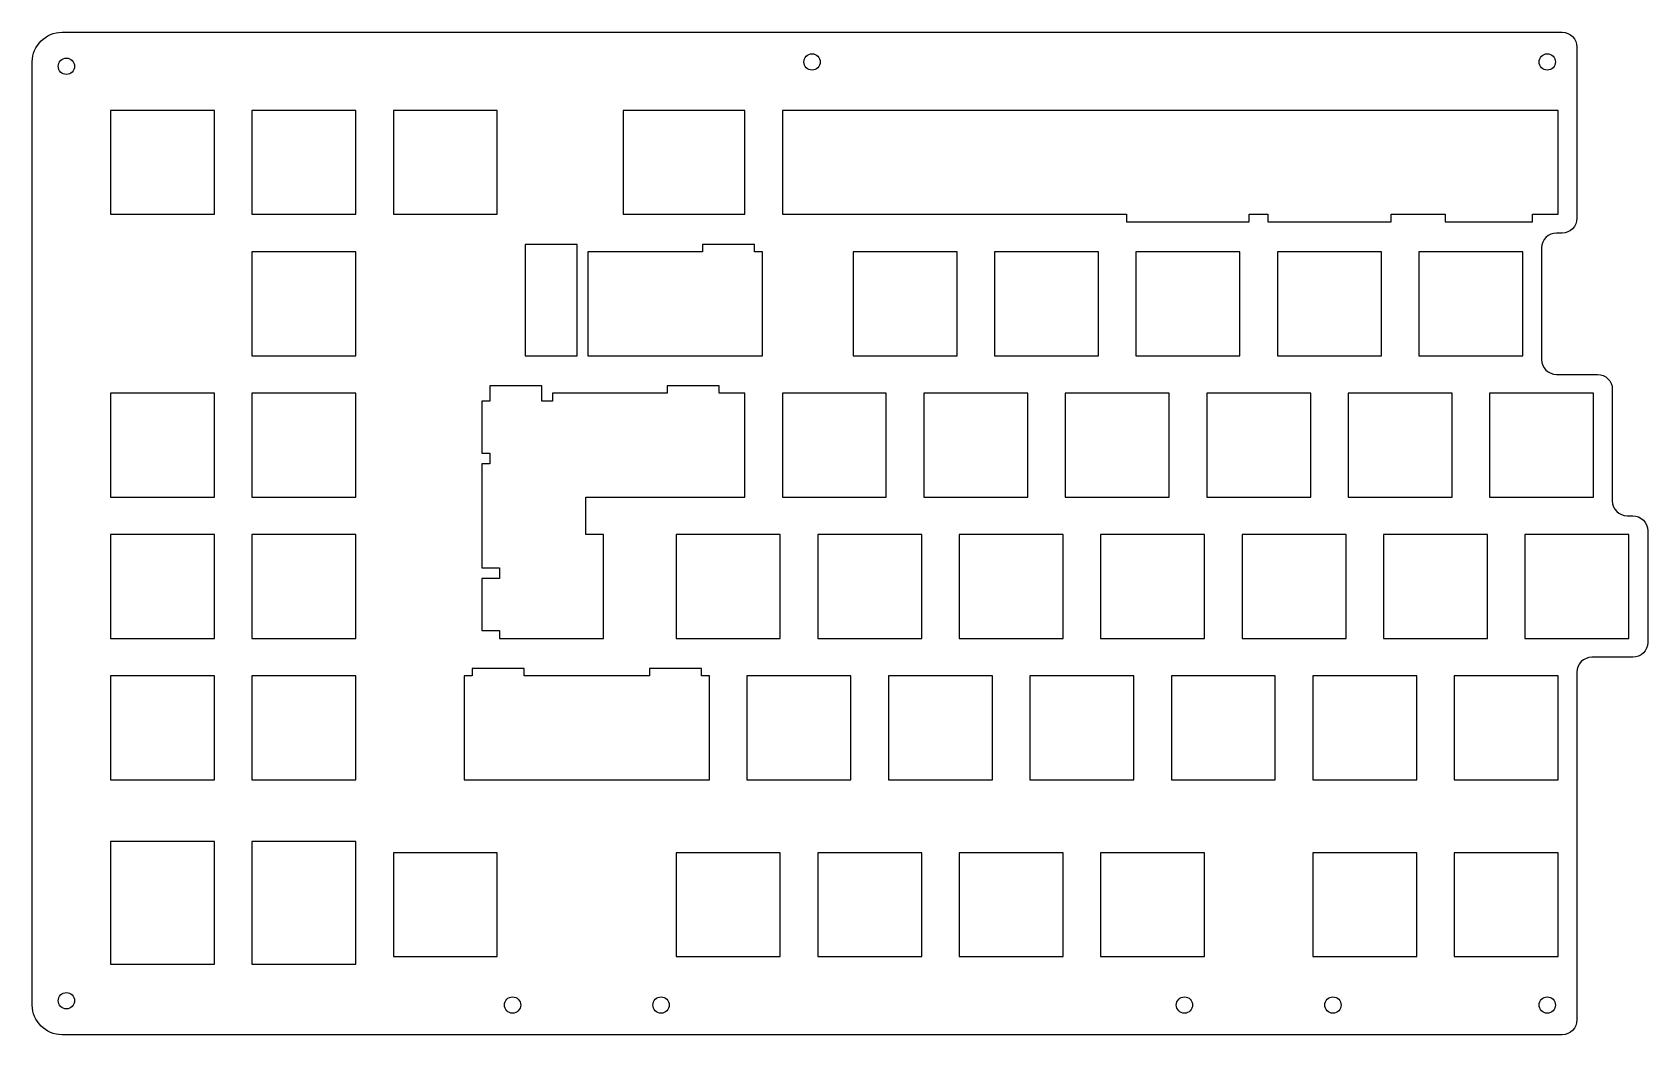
# Model space of a CAD drawing. Header units: millimetres. Extents: x -399 to -181, y -8 to 127.
import ezdxf

# ---------------------------------------------------------------- set-up
doc = ezdxf.new("R2010")
doc.units = ezdxf.units.MM
doc.layers.get('0').update_dxf_attribs({"linetype": 'CONTINUOUS'})

msp = doc.modelspace()

# ---------------------------------------------------------------- linework, layer by layer
msp.add_lwpolyline([(-182.975, 61.9125, -0.414213562), (-180.975, 59.9125), (-180.975, 44.8625, -0.414213562), (-182.975, 42.8625), (-188.5, 42.8625, 0.414213562), (-190.5, 40.8625), (-190.5, -6, -0.414213562), (-192.5, -8), (-394.525, -8, -0.414213562), (-398.525, -4), (-398.525, 123.0625, -0.414213562), (-394.525, 127.0625), (-192.5, 127.0625, -0.414213562), (-190.5, 125.0625), (-190.5, 102.0125, -0.414213562), (-192.5, 100.0125), (-193.2625, 100.0125, 0.414213562), (-195.2625, 98.0125), (-195.2625, 82.9625, 0.414213562), (-193.2625, 80.9625), (-187.7375, 80.9625, -0.414213562), (-185.7375, 78.9625), (-185.7375, 63.9125, 0.414213562), (-183.7375, 61.9125)], format="xyb", close=True)
for points in [[(-374, 102.5375), (-374, 116.5375), (-388, 116.5375), (-388, 102.5375)], [(-368.95, 102.5375), (-354.95, 102.5375), (-354.95, 116.5375), (-368.95, 116.5375)], [(-335.9, 102.5375), (-335.9, 116.5375), (-349.9, 116.5375), (-349.9, 102.5375)], [(-302.5625, 116.5375), (-318.94375, 116.5375), (-318.94375, 102.5375), (-302.5625, 102.5375)], [(-193.025, 116.5375), (-297.5125, 116.5375), (-297.5125, 102.5375), (-251.18175, 102.5375), (-251.18175, 101.5375), (-234.625, 101.5375), (-234.625, 102.5375), (-232.13175, 102.5375), (-232.13175, 101.5375), (-215.54325, 101.5375), (-215.54325, 102.5375), (-208.25575, 102.5375), (-208.25575, 101.5375), (-196.49325, 101.5375), (-196.49325, 102.5375), (-193.025, 102.5375)], [(-332.14425, 83.4875), (-325.14425, 83.4875), (-325.14425, 98.4875), (-332.14425, 98.4875)], [(-301.26825, 98.4875), (-308.26825, 98.4875), (-308.26825, 97.4875), (-323.70625, 97.4875), (-323.70625, 83.4875), (-300.18125, 83.4875), (-300.18125, 97.4875), (-301.26825, 97.4875)], [(-354.95, 83.4875), (-354.95, 97.4875), (-368.95, 97.4875), (-368.95, 83.4875)], [(-287.9875, 83.4875), (-273.9875, 83.4875), (-273.9875, 97.4875), (-287.9875, 97.4875)], [(-254.9375, 83.4875), (-254.9375, 97.4875), (-268.9375, 97.4875), (-268.9375, 83.4875)], [(-235.8875, 83.4875), (-235.8875, 97.4875), (-249.8875, 97.4875), (-249.8875, 83.4875)], [(-216.8375, 97.4875), (-230.8375, 97.4875), (-230.8375, 83.4875), (-216.8375, 83.4875)], [(-211.7875, 83.4875), (-197.7875, 83.4875), (-197.7875, 97.4875), (-211.7875, 97.4875)], [(-388, 64.4375), (-374, 64.4375), (-374, 78.4375), (-388, 78.4375)], [(-354.95, 64.4375), (-354.95, 78.4375), (-368.95, 78.4375), (-368.95, 64.4375)], [(-313.03075, 78.4375), (-328.46875, 78.4375), (-328.46875, 77.3505), (-329.90675, 77.3505), (-329.90675, 79.4375), (-336.90675, 79.4375), (-336.90675, 77.3505), (-337.99375, 77.3505), (-337.99375, 70.3505), (-336.90675, 70.3505), (-336.90675, 68.9125), (-337.99375, 68.9125), (-337.99375, 54.9125), (-335.6125, 54.9125), (-335.6125, 53.4745), (-337.99375, 53.4745), (-337.99375, 46.4745), (-335.6125, 46.4745), (-335.6125, 45.3875), (-321.6125, 45.3875), (-321.6125, 59.3875), (-323.99375, 59.3875), (-323.99375, 64.4375), (-302.5625, 64.4375), (-302.5625, 78.4375), (-306.03075, 78.4375), (-306.03075, 79.4375), (-313.03075, 79.4375)], [(-297.5125, 64.4375), (-283.5125, 64.4375), (-283.5125, 78.4375), (-297.5125, 78.4375)], [(-264.4625, 64.4375), (-264.4625, 78.4375), (-278.4625, 78.4375), (-278.4625, 64.4375)], [(-259.4125, 64.4375), (-245.4125, 64.4375), (-245.4125, 78.4375), (-259.4125, 78.4375)], [(-240.3625, 64.4375), (-226.3625, 64.4375), (-226.3625, 78.4375), (-240.3625, 78.4375)], [(-207.3125, 64.4375), (-207.3125, 78.4375), (-221.3125, 78.4375), (-221.3125, 64.4375)], [(-188.2625, 64.4375), (-188.2625, 78.4375), (-202.2625, 78.4375), (-202.2625, 64.4375)], [(-374, 45.3875), (-374, 59.3875), (-388, 59.3875), (-388, 45.3875)], [(-354.95, 45.3875), (-354.95, 59.3875), (-368.95, 59.3875), (-368.95, 45.3875)], [(-311.8, 45.3875), (-297.8, 45.3875), (-297.8, 59.3875), (-311.8, 59.3875)], [(-292.75, 45.3875), (-278.75, 45.3875), (-278.75, 59.3875), (-292.75, 59.3875)], [(-259.7, 45.3875), (-259.7, 59.3875), (-273.7, 59.3875), (-273.7, 45.3875)], [(-240.65, 45.3875), (-240.65, 59.3875), (-254.65, 59.3875), (-254.65, 45.3875)], [(-235.6, 45.3875), (-221.6, 45.3875), (-221.6, 59.3875), (-235.6, 59.3875)], [(-216.55, 45.3875), (-202.55, 45.3875), (-202.55, 59.3875), (-216.55, 59.3875)], [(-197.5, 45.3875), (-183.5, 45.3875), (-183.5, 59.3875), (-197.5, 59.3875)], [(-340.375, 40.3375), (-340.375, 26.3375), (-307.325, 26.3375), (-307.325, 40.3375), (-308.412, 40.3375), (-308.412, 41.3375), (-315.412, 41.3375), (-315.412, 40.3375), (-332.288, 40.3375), (-332.288, 41.3375), (-339.288, 41.3375), (-339.288, 40.3375)], [(-388, 26.3375), (-374, 26.3375), (-374, 40.3375), (-388, 40.3375)], [(-368.95, 40.3375), (-368.95, 26.3375), (-354.95, 26.3375), (-354.95, 40.3375)], [(-288.275, 40.3375), (-302.275, 40.3375), (-302.275, 26.3375), (-288.275, 26.3375)], [(-283.225, 26.3375), (-269.225, 26.3375), (-269.225, 40.3375), (-283.225, 40.3375)], [(-264.175, 40.3375), (-264.175, 26.3375), (-250.175, 26.3375), (-250.175, 40.3375)], [(-231.125, 26.3375), (-231.125, 40.3375), (-245.125, 40.3375), (-245.125, 26.3375)], [(-226.075, 26.3375), (-212.075, 26.3375), (-212.075, 40.3375), (-226.075, 40.3375)], [(-207.025, 40.3375), (-207.025, 26.3375), (-193.025, 26.3375), (-193.025, 40.3375)], [(-388, 1.525), (-374, 1.525), (-374, 18.025), (-388, 18.025)], [(-354.95, 18.025), (-368.95, 18.025), (-368.95, 1.525), (-354.95, 1.525)], [(-349.9, 2.525), (-335.9, 2.525), (-335.9, 16.525), (-349.9, 16.525)], [(-297.8, 2.525), (-297.8, 16.525), (-311.8, 16.525), (-311.8, 2.525)], [(-292.75, 2.525), (-278.75, 2.525), (-278.75, 16.525), (-292.75, 16.525)], [(-259.7, 2.525), (-259.7, 16.525), (-273.7, 16.525), (-273.7, 2.525)], [(-254.65, 2.525), (-240.65, 2.525), (-240.65, 16.525), (-254.65, 16.525)], [(-226.075, 2.525), (-212.075, 2.525), (-212.075, 16.525), (-226.075, 16.525)], [(-193.025, 16.525), (-207.025, 16.525), (-207.025, 2.525), (-193.025, 2.525)]]:
    msp.add_lwpolyline(points, close=True)
for centre in [(-293.5125, 123.0625), (-194.5, 123.0625), (-393.93921, 122.47671), (-393.93921, -3.41421), (-333.85, -4), (-313.85, -4), (-243.3625, -4), (-223.3625, -4), (-194.5, -4)]:
    msp.add_circle(centre, 1.1)

doc.saveas('drawing.dxf')
